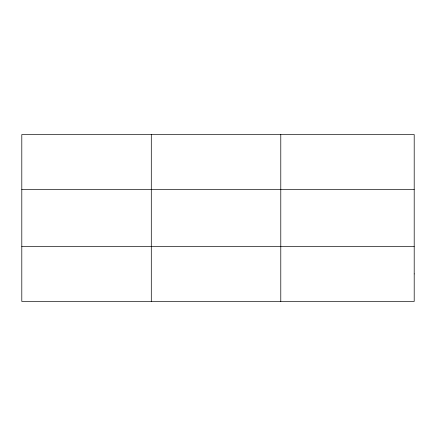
<?xml version="1.0" encoding="UTF-8"?>
<svg xmlns="http://www.w3.org/2000/svg" width="436" height="436" viewBox="0 0 436 436"><rect width="100%" height="100%" fill="white"/><g stroke="black" fill="none" stroke-linecap="round" stroke-linejoin="round"><path stroke-width="0.65" d="M151.292 301.445L151.292 134.555M280.784 301.445L280.784 134.555M21.8 189.627L414.2 189.627M21.8 246.373L414.2 246.373M414.2 273.906L414.2 301.445L21.8 301.445L21.8 134.555L414.2 134.555L414.2 273.906"/></g></svg>
